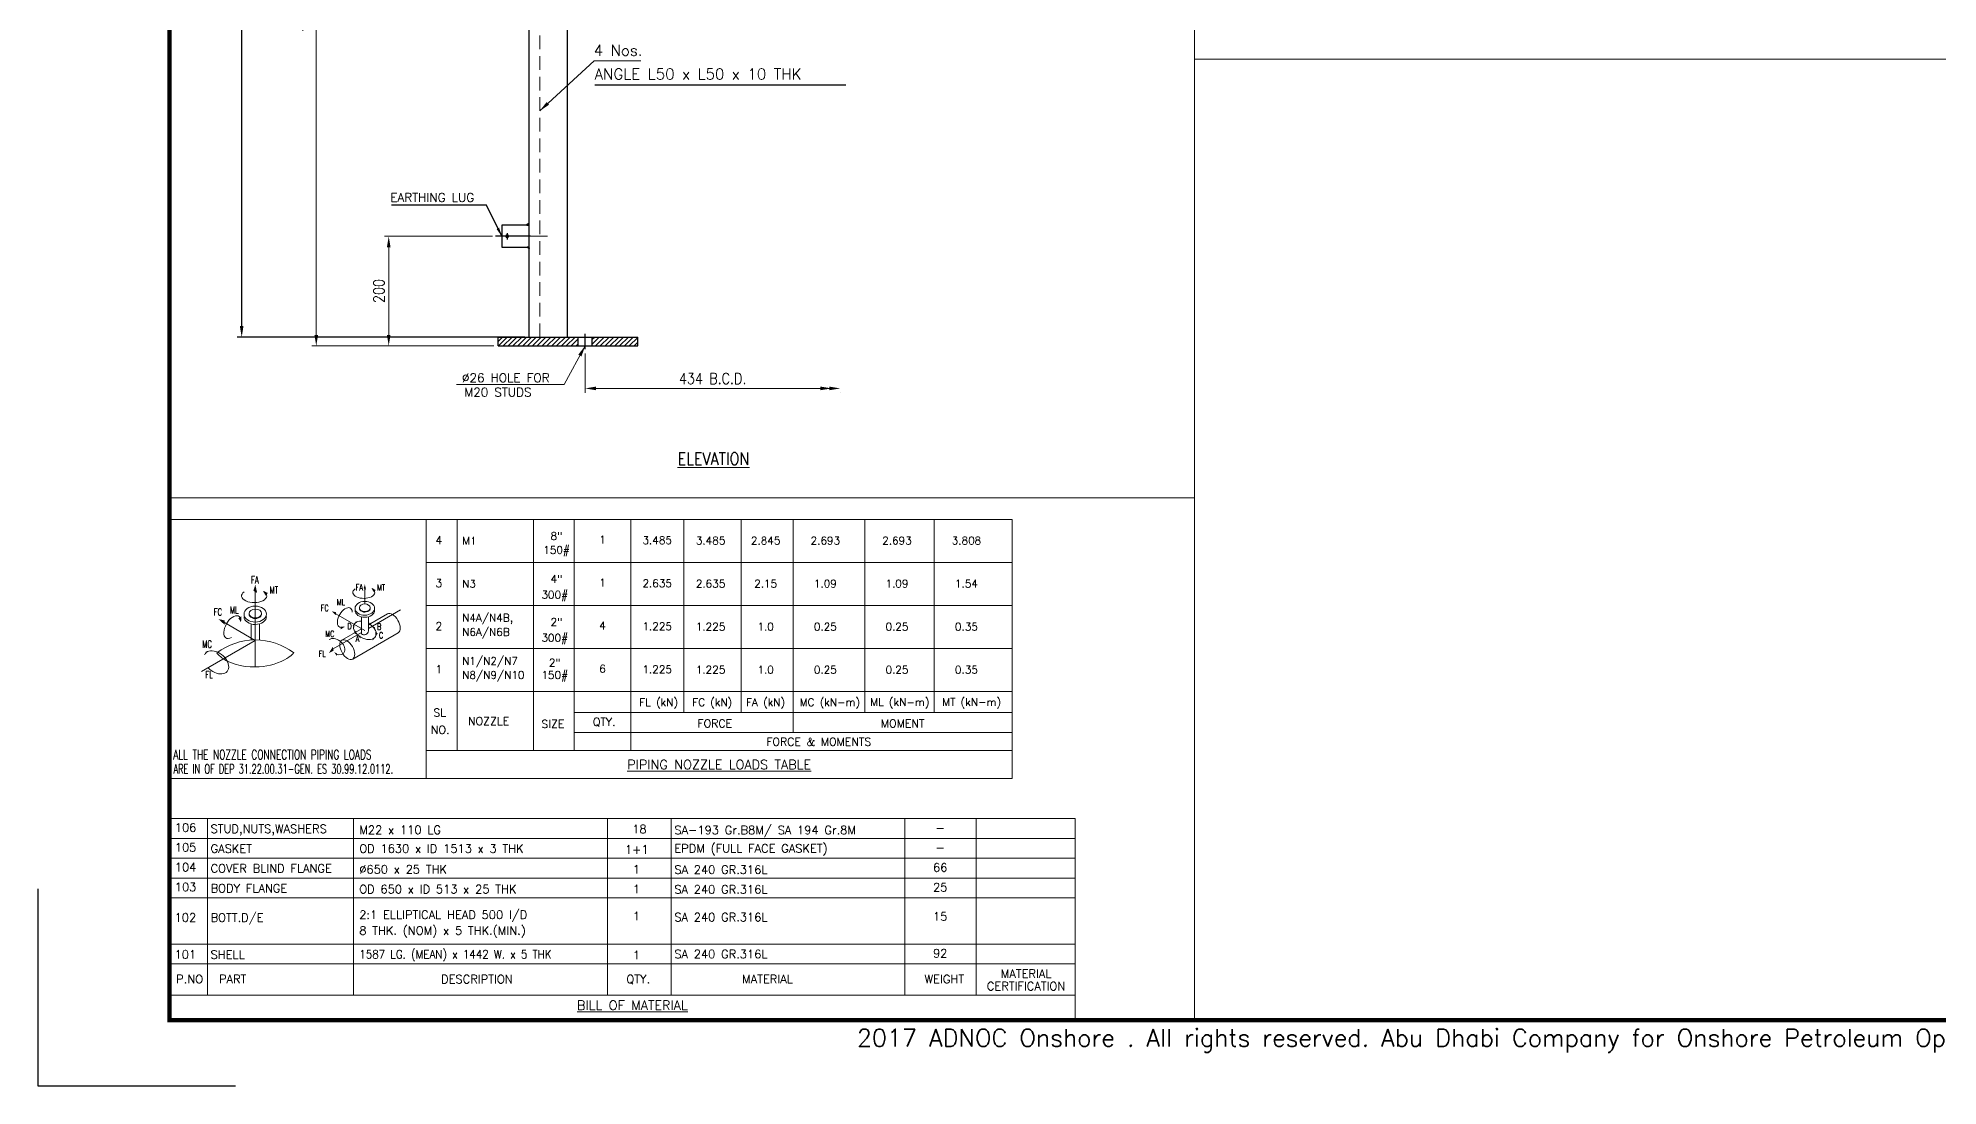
# Model space of a CAD drawing. Header units: inches. Extents: x -31906 to -25178, y -20157 to -15405.
# Drawn here: x -31906 to -28442, y -20157 to -18245 of the extents above; entities that cross this region are included whole.
import ezdxf
from ezdxf.enums import TextEntityAlignment as Align

# ---------------------------------------------------------------- set-up
doc = ezdxf.new("R2010")
doc.units = ezdxf.units.IN
doc.header["$LTSCALE"] = 200
doc.header["$MEASUREMENT"] = 0
for name, pattern in [('CENTER', [2, 1.25, -0.25, 0.25, -0.25]), ('CENTER2', [1.125, 0.75, -0.125, 0.125, -0.125]), ('DASHED2', [0.375, 0.25, -0.125]), ('G-CENTER', [13.5, 7.5, -2, 2, -2])]:
    doc.linetypes.add(name, pattern=pattern)
for name, color, linetype, lineweight in [('2 (DASH.)', 4, 'DASHED2', 13), ('AM_5', 3, 'Continuous', 15), ('OBJECT', 7, 'Continuous', 18)]:
    doc.layers.add(name, color=color, linetype=linetype, lineweight=lineweight)
for name, color, linetype in [('BORDER1', 3, 'Continuous'), ('BORDER2', 7, 'Continuous'), ('CENTRE', 1, 'CENTER2'), ('DIM', 1, 'Continuous'), ('DIMENSION', 8, 'Continuous'), ('EQPT', 6, 'Continuous'), ('hatch', 120, 'Continuous'), ('MIS', 7, 'Continuous'), ('OBJ', 7, 'Continuous'), ('text', 3, 'Continuous'), ('WELDSYM', 7, 'Continuous')]:
    doc.layers.add(name, color=color, linetype=linetype)
doc.styles.add('ROMANC', font='ROMANC', dxfattribs={"height": 5})
doc.styles.add('ROMAND', font='romand.shx', dxfattribs={"width": 0.8})
doc.styles.add('ROMANS', font='romans.shx', dxfattribs={"width": 0.85})
doc.styles.add('ROMANT', font='romant.shx')
doc.styles.add('RS', font='ROMANS.shx', dxfattribs={"width": 0.8})
doc.styles.get("Standard").update_dxf_attribs({"font": 'romans.shx'})
doc.dimstyles.new('A&A', dxfattribs={"dimscale": 8, "dimtxt": 2, "dimasz": 2, "dimexe": 0.7, "dimexo": 0.7, "dimgap": 0.7, "dimtad": 1, "dimzin": 12, "dimdsep": 46, "dimtxsty": 'ROMANS', "dimcen": 0.7, "dimclrd": 8, "dimclre": 8, "dimclrt": 3, "dimazin": 3, "dimtfac": 1, "dimtmove": 0, "dimatfit": 3, "dimfxl": 0.7, "dimarcsym": 0})
doc.dimstyles.new('VEP-8', dxfattribs={"dimscale": 8, "dimtxt": 2.5, "dimasz": 2.5, "dimexe": 1, "dimexo": 1, "dimgap": 1, "dimtad": 1, "dimdec": 1, "dimlfac": -1, "dimzin": 9, "dimdsep": 46, "dimtxsty": 'ROMANS', "dimcen": 0, "dimclrd": 256, "dimclre": 256, "dimclrt": 3, "dimadec": 0, "dimazin": 2, "dimtfac": 1, "dimtdec": 1, "dimtmove": 0, "dimatfit": 3, "dimfxl": 1, "dimlwd": -1, "dimlwe": -1, "dimarcsym": 1})
doc.dimstyles.new('VEP-8$0', dxfattribs={"dimscale": 8, "dimtxt": 2.5, "dimasz": 2.5, "dimexe": 1, "dimexo": 1, "dimgap": 1, "dimtad": 1, "dimdec": 1, "dimlfac": -1, "dimzin": 9, "dimdsep": 46, "dimtxsty": 'ROMANS', "dimcen": 0, "dimclrd": 256, "dimclre": 256, "dimclrt": 3, "dimadec": 0, "dimazin": 2, "dimtfac": 1, "dimtdec": 1, "dimtmove": 0, "dimatfit": 3, "dimfxl": 1, "dimlwd": -1, "dimlwe": -1, "dimarcsym": 1})

# ---------------------------------------------------------------- blocks, each defined once
blk = doc.blocks.new('0')
at = {"layer": 'BORDER1', "color": 154, "true_color": 0x1859a9, "const_width": 1}
blk.add_lwpolyline([(0, 564), (796, 564), (796, 0), (0, 0)], close=True, dxfattribs=at)
at = {"layer": 'BORDER2'}
blk.add_lwpolyline([(15, -15), (-30, -15), (-30, 30)], dxfattribs=at)
at = {"layer": 'BORDER2', "color": 154, "true_color": 0x1859a9, "style": 'ROMANS'}
blk.add_text('2017 ADNOC Onshore . All rights reserved. Abu Dhabi Company for Onshore Petroleum Operations Ltd. Restricted Circulation', height=4, dxfattribs=at).set_placement((328, -2), align=Align.TOP_CENTER)
at = {"layer": 'BORDER2', "flags": 8}
for tag, height, style, p in [('REV-A', 2.7, 'ROMANS', (662.76, 118.68)), ('RE-A', 7, 'ROMANT', (745.34, 6.15))]:
    blk.add_attdef(tag, text='', height=height, dxfattribs=dict(at, style=style)).set_placement(p, align=Align.CENTER)
at = {"layer": 'BORDER2', "style": 'ROMANS', "width": 4.59626}
blk.add_attdef('DATE-A', text='', height=2.7, dxfattribs=at).set_placement((668.47, 118.68), (681.47, 118.68), align=Align.FIT)
at = {"layer": 'BORDER2'}
for tag, height, style, p in [('DRN-A', 2.7, 'ROMANS', (689.55, 118.68)), ('CHD-A', 2.7, 'ROMANS', (701.61, 118.68)), ('APD-A', 2.7, 'ROMANS', (713.32, 118.68)), ('CONS_CONT_VEND', 3.5, 'ROMANC', (726, 61.94))]:
    blk.add_attdef(tag, text='', height=height, dxfattribs=dict(at, style=style)).set_placement(p, align=Align.CENTER)
at = {"layer": 'BORDER2', "style": 'ROMANS', "width": 0.8}
for tag, p, height in [('1:X', (670.77, 103.49), 3), ('LOC', (709.61, 103.49), 3), ('PROJ_NO', (774.84, 103.49), 3), ('CONS_DRG_NO', (681.74, 53.26), 2.5)]:
    blk.add_attdef(tag, p, '', height=height, dxfattribs=at)
at = {"layer": 'BORDER2', "lineweight": 30, "width": 0.8, "flags": 104}
blk.add_attdef('COMMENTS-A', text='', height=2.2, dxfattribs=at).set_placement((720.55, 120.5), align=Align.MIDDLE_LEFT)
at = {"layer": 'BORDER2', "style": 'ROMANS', "width": 0.8}
for tag, p in [('PROJECT_TITLE_1', (726, 45.91)), ('PROJECT_TITLE_2', (726, 40.58))]:
    blk.add_attdef(tag, text='', height=3.5, dxfattribs=at).set_placement(p, align=Align.MIDDLE)
at = {"layer": 'BORDER2', "style": 'ROMANT', "width": 0.8}
for tag, p in [('DRG_TITLE_1', (726, 29.73)), ('DRG_TITLE_2', (726, 23.03)), ('DRG_TITLE_3', (726, 16.33))]:
    blk.add_attdef(tag, text='', height=4, dxfattribs=at).set_placement(p, align=Align.CENTER)
at = {"layer": 'BORDER2', "style": 'ROMANT'}
for tag, p in [('AR', (668.95, 6.15)), ('PA', (683.03, 6.15)), ('DC', (697.09, 6.15)), ('TS', (775.94, 6.15))]:
    blk.add_attdef(tag, p, '', height=7, dxfattribs=at)
for tag, p in [('SRNO', (736.79, 6.15)), ('SH', (771.83, 6.2))]:
    blk.add_attdef(tag, text='', height=7, dxfattribs=at).set_placement(p, align=Align.RIGHT)
at = {"layer": 'BORDER2', "style": 'ROMANS', "flags": 2}
blk.add_attdef('TB_VERSION', text='', height=2, dxfattribs=at).set_placement((1, -1), align=Align.TOP_LEFT)
blk = doc.blocks.new('A$C18EB0E3A')
at = {"layer": 'hatch'}
h = blk.add_hatch(dxfattribs=at)
h.set_pattern_fill('ANSI37', color=256, scale=1.346848, style=0)
h.set_pattern_definition([(45, (-54713.51038, -28063.43603), (-0.11904566845, 0.11904566845), []), (135, (-54713.51038, -28063.43603), (-0.11904566845, -0.11904566845), [])])
h.paths.add_polyline_path([(5.1, 20.1), (0, 20.1), (0, 24.2)])
h = blk.add_hatch(dxfattribs=at)
h.set_pattern_fill('ANSI37', color=256, scale=0.942794, style=0)
h.set_pattern_definition([(45, (-38299.45727, -19650.38775), (-0.0833319679, 0.0833319679), []), (135, (-38299.45727, -19650.38775), (-0.0833319679, -0.0833319679), [])])
h.paths.add_polyline_path([(3.6, -19.9), (0, -19.9), (0, -22.8)])
for p, q in [((0, 20.1), (50, 20.1)), ((40, 5.7), (40, -5.6)), ((50, 20.1), (50, -19.9)), ((50, -19.9), (0, -19.9))]:
    blk.add_line(p, q)
at = {"layer": 'CENTRE', "ltscale": 500}
blk.add_line((-2.8, 0), (61.1, 0), dxfattribs=at)
at = {"layer": 'EQPT'}
for p, q in [((0, 24.2), (5.1, 20.1)), ((0, -22.8), (3.6, -19.9))]:
    blk.add_line(p, q, dxfattribs=at)
at = {"layer": 'text'}
blk.add_circle((40, 0), 2.5, dxfattribs=at)
blk = doc.blocks.new('*D113')
at = {"layer": 'AM_5', "color": 8, "transparency": 16777216}
for p, q in [((-31077.8, -18606.3), (-31274.9, -18606.3)), ((-31266.9, -18626.3), (-31266.9, -18786.3)), ((-31075.5, -18806.3), (-31274.9, -18806.3))]:
    blk.add_line(p, q, dxfattribs=at)
for points in [[(-31263.6, -18626.3), (-31270.2, -18626.3), (-31266.9, -18606.3)], [(-31270.2, -18786.3), (-31263.6, -18786.3), (-31266.9, -18806.3)]]:
    blk.add_solid(points, dxfattribs=at)
at = {"layer": 'Defpoints', "color": 0, "transparency": 16777216}
for p in [(-31069.8, -18606.3), (-31266.9, -18806.3), (-31067.5, -18806.3)]:
    blk.add_point(p, dxfattribs=at)
at = {"layer": 'AM_5', "color": 3, "transparency": 16777216, "insert": (-31284.9, -18706.3), "char_height": 20, "attachment_point": 5, "rotation": 90, "style": 'ROMANS'}
blk.add_mtext('200', dxfattribs=at)
blk = doc.blocks.new('*D114')
at = {"layer": 'AM_5', "color": 8, "transparency": 16777216}
for p, q in [((-30908.7, -18820.5), (-30908.7, -18891.9)), ((-30888.7, -18883.9), (-30463.6, -18883.9)), ((-30443.6, -18891.9), (-30443.6, -18891.9))]:
    blk.add_line(p, q, dxfattribs=at)
for points in [[(-30888.7, -18880.6), (-30888.7, -18887.3), (-30908.7, -18883.9)], [(-30463.6, -18887.3), (-30463.6, -18880.6), (-30443.6, -18883.9)]]:
    blk.add_solid(points, dxfattribs=at)
at = {"layer": 'Defpoints', "color": 0, "transparency": 16777216}
for p in [(-30908.7, -18812.5), (-30443.6, -18883.9), (-30443.6, -18883.9)]:
    blk.add_point(p, dxfattribs=at)
at = {"layer": 'AM_5', "color": 3, "transparency": 16777216, "insert": (-30676.2, -18865.9), "char_height": 20, "attachment_point": 5, "style": 'ROMANS'}
blk.add_mtext('434 B.C.D.', dxfattribs=at)
blk = doc.blocks.new('*D116')
at = {"layer": 'AM_5', "color": 8, "transparency": 16777216}
for p, q in [((-30944.2, -17606.3), (-31407, -17606.3)), ((-31399, -17626.3), (-31399, -18786.3)), ((-31075.5, -18806.3), (-31407, -18806.3))]:
    blk.add_line(p, q, dxfattribs=at)
for points in [[(-31395.7, -17626.3), (-31402.4, -17626.3), (-31399, -17606.3)], [(-31402.4, -18786.3), (-31395.7, -18786.3), (-31399, -18806.3)]]:
    blk.add_solid(points, dxfattribs=at)
at = {"layer": 'Defpoints', "color": 0, "transparency": 16777216}
for p in [(-30936.2, -17606.3), (-31399, -18806.3), (-31067.5, -18806.3)]:
    blk.add_point(p, dxfattribs=at)
at = {"layer": 'AM_5', "color": 3, "transparency": 16777216, "insert": (-31417, -18206.3), "char_height": 20, "attachment_point": 5, "rotation": 90, "style": 'ROMANS'}
blk.add_mtext('1200', dxfattribs=at)
blk = doc.blocks.new('*D123')
at = {"layer": 'Defpoints', "color": 0, "transparency": 16777216}
for p in [(-31535, -17351.8), (-30941.2, -17351.8), (-31010.9, -18790.3)]:
    blk.add_point(p, dxfattribs=at)
at = {"layer": 'DIMENSION', "transparency": 16777216}
for p, q in [((-30949.2, -17351.8), (-31543, -17351.8)), ((-31535, -18770.3), (-31535, -17371.8)), ((-31018.9, -18790.3), (-31543, -18790.3))]:
    blk.add_line(p, q, dxfattribs=at)
for points in [[(-31531.7, -17371.8), (-31538.3, -17371.8), (-31535, -17351.8)], [(-31538.3, -18770.3), (-31531.7, -18770.3), (-31535, -18790.3)]]:
    blk.add_solid(points, dxfattribs=at)
at = {"layer": 'DIMENSION', "color": 3, "transparency": 16777216, "insert": (-31553, -18071), "char_height": 20, "attachment_point": 5, "rotation": 90, "style": 'ROMANS'}
blk.add_mtext('1438.5', dxfattribs=at)

msp = doc.modelspace()

# ---------------------------------------------------------------- hatches: boundary and pattern name
at = {"layer": 'hatch'}
h = msp.add_hatch(dxfattribs=at)
h.set_pattern_fill('ANSI31', color=256, scale=50)
h.set_pattern_definition([(45, (-35985.343, -19102.104), (-4.4194174, 4.4194174), [])])
h.paths.add_polyline_path([(-30921.73, -18806.3), (-30921.73, -18790.3), (-31067.45, -18790.3), (-31067.45, -18806.3)])
h.paths.add_polyline_path([(-30895.73, -18790.3), (-30895.73, -18806.3), (-30812.9, -18806.3), (-30812.9, -18790.3)])

# ---------------------------------------------------------------- linework, layer by layer
for p, q in [((-30941.23, -17306.3), (-30941.23, -18790.3)), ((-31010.89, -18790.3), (-31010.89, -17421.44)), ((-31067.45, -18806.3), (-31067.45, -18790.3)), ((-31067.45, -18790.3), (-30812.9, -18790.3)), ((-31067.45, -18806.3), (-30812.9, -18806.3)), ((-30921.73, -18806.3), (-30921.73, -18790.3)), ((-30895.73, -18806.3), (-30895.73, -18790.3)), ((-30812.9, -18806.3), (-30812.9, -18790.3))]:
    msp.add_line(p, q)
at = {"color": 1, "linetype": 'G-CENTER', "lineweight": 15, "ltscale": 0.5}
msp.add_line((-31057.16, -18606.36), (-30977.57, -18606.36), dxfattribs=at)
at = {"layer": '2 (DASH.)', "ltscale": 0.5}
msp.add_line((-30991.47, -18790.3), (-30991.47, -17402.02), dxfattribs=at)
at = {"layer": 'CENTRE', "linetype": 'CENTER', "ltscale": 8}
msp.add_line((-30908.73, -18812.46), (-30908.73, -18784.14), dxfattribs=at)
at = {"layer": 'DIM', "color": 252, "lineweight": 15}
for p, q in [((-31666.43, -19704.97, -0.72), (-30015.49, -19704.97, -2.16)), ((-31666.45, -19741.08, -0.72), (-30015.49, -19741.08, -2.16)), ((-31666.46, -19777.19, -0.72), (-30015.49, -19777.19, -2.16)), ((-31666.47, -19813.3, -0.72), (-30015.49, -19813.3, -2.16)), ((-31666.49, -19897.63, -0.72), (-30015.49, -19897.63, -2.16))]:
    msp.add_line(p, q, dxfattribs=at)
at = {"layer": 'DIMENSION'}
msp.add_line((-30891.04, -18330.27), (-30433.16, -18330.27), dxfattribs=at)
at = {"layer": 'DIMENSION', "color": 252, "lineweight": 15}
for p, q in [((-31510.17, -19254.97, 32.26), (-31510.17, -19392.02, 32.26)), ((-31310.37, -19277.12, 18.4), (-31310.37, -19246.2, 18.4)), ((-31363.05, -19295.07, 18.4), (-31310.37, -19325.49, 18.4)), ((-31303.91, -19321.76, 18.4), (-31245.29, -19287.91, 18.4)), ((-31566.13, -19311.24, 32.26), (-31510.17, -19343.55, 32.26)), ((-31368.03, -19358.78, 18.4), (-31316.84, -19329.22, 18.4)), ((-31510.17, -19343.55, 32.26), (-31608.3, -19400.18, 32.26))]:
    msp.add_line(p, q, dxfattribs=at)
for centre, major_axis, ratio, start_param, end_param in [((-31512.34, -19262.35, 32.26), (-22.92, 0), 0.542969, -0.6508421, 3.8370567), ((-31312.26, -19256.18, 18.4), (-19.9, 0), 0.542969, -0.6508421, 3.8370567), ((-31551.93, -19319.44, 32.26), (-11.46, -19.85), 0.542969, 2.4907506, 6.9786494), ((-31310.37, -19325.49, 18.4), (-19.45, 11.23), 0.6379394, -0.900792, 4.7481778), ((-31581.48, -19383.76, 22.85), (-19.97, 16.44), 0.6715952, 7.6399143, 12.4171755), ((-31362.67, -19355.02, 11.84), (-13.92, 11.46), 0.6715952, 8.3074851, 12.4171755)]:
    msp.add_ellipse(centre, major_axis=major_axis, ratio=ratio, start_param=start_param, end_param=end_param, dxfattribs=at)
at = {"layer": 'DIMENSION', "color": 252, "lineweight": 15, "extrusion": (0, 0, -1)}
msp.add_ellipse((-31346.97, -19301.9, 11.7), major_axis=(9.95, 17.23), ratio=0.542969, start_param=2.4907506, end_param=6.9786494, dxfattribs=at)
at = {"layer": 'DIMENSION', "color": 252, "lineweight": 15}
for points in [[(-31510.17, -19241.93, 32.26), (-31513.61, -19253.18, 32.26), (-31506.73, -19257.16, 32.26)], [(-31491.05, -19262.14, 32.26), (-31487.26, -19257.13, 32.26), (-31496.55, -19253.33, 32.26)], [(-31310.37, -19241.32, 18.4), (-31312.61, -19248.65, 18.4), (-31308.14, -19251.24, 18.4)], [(-31293.78, -19255.99, 18.4), (-31290.49, -19251.65, 18.4), (-31298.55, -19248.35, 18.4)], [(-31371.05, -19290.46, 18.4), (-31363.05, -19292.31, 18.4), (-31363.05, -19297.84, 18.4)], [(-31577.6, -19304.62, 32.26), (-31566.13, -19307.27, 32.26), (-31566.13, -19315.21, 32.26)], [(-31541.04, -19302.99, 32.26), (-31535.71, -19299.9, 32.26), (-31536.09, -19310.96, 32.26)], [(-31354.74, -19318.31, 11.7), (-31354.75, -19323.65, 11.7), (-31346.61, -19318.57, 11.7)], [(-31332.65, -19315.87, 18.4), (-31329.85, -19319.97, 18.4), (-31329.83, -19314.26, 18.4)], [(-31325.88, -19307.34, 18.4), (-31325.73, -19311.47, 18.4), (-31329.83, -19314.26, 18.4)], [(-31328.9, -19331.2, 18.4), (-31327.93, -19325.3, 18.4), (-31323.75, -19333.31, 18.4)], [(-31302.02, -19315.61, 18.4), (-31301.19, -19310.55, 18.4), (-31296.86, -19317.73, 18.4)], [(-31291.71, -19319.85, 18.4), (-31292.27, -19325.51, 18.4), (-31296.86, -19317.73, 18.4)], [(-31291.51, -19328.01, 18.4), (-31286.83, -19330.65, 18.4), (-31290.92, -19336.72, 18.4)], [(-31599.68, -19363.13, 22.85), (-31599.51, -19367.88, 22.85), (-31604.23, -19371.1, 22.85)], [(-31376.16, -19366.9, 18.4), (-31367.14, -19362.11, 18.4), (-31368.92, -19355.45, 18.4)], [(-31361.24, -19367.34, 11.84), (-31361.07, -19372.58, 11.84), (-31366.39, -19365.22, 11.84)], [(-31318.59, -19335.43, 18.4), (-31318.43, -19340.67, 18.4), (-31323.75, -19333.31, 18.4)], [(-31296.22, -19339.65, 18.4), (-31295.85, -19344.06, 18.4), (-31290.92, -19336.72, 18.4)]]:
    msp.add_solid(points, dxfattribs=at)
at = {"layer": 'MIS', "color": 1, "linetype": 'Continuous', "lineweight": 15}
for p, q in [((-31664.39, -19595.86, 3.58), (-31664.39, -19122.88, 3.58)), ((-31664.39, -19122.88, 4.5), (-30130.12, -19122.88, 4.42)), ((-31198.82, -19122.88, 15.27), (-31198.83, -19595.86, 15.27)), ((-31142.06, -19544.68, 4.47), (-31142.06, -19122.88, 4.47)), ((-31002.79, -19544.68, 4.47), (-31002.79, -19122.88, 4.47)), ((-30928.72, -19544.68, 4.47), (-30928.72, -19122.88, 4.47)), ((-30825.28, -19544.68, 4.47), (-30825.28, -19122.88, 4.47)), ((-30728.99, -19475.11, 4.47), (-30728.99, -19122.88, 4.47)), ((-30624.17, -19475.11, 4.47), (-30624.17, -19122.88, 4.47)), ((-30529.45, -19511.81, 4.44), (-30529.45, -19122.88, 4.44)), ((-30398.86, -19475.11, 4.44), (-30398.86, -19122.88, 4.44)), ((-30272.17, -19475.11, 4.44), (-30272.17, -19122.88, 4.44)), ((-30130.18, -19122.88, 44.53), (-30130.18, -19595.86, 7.33)), ((-30928.72, -19475.11, 4.47), (-30130.18, -19475.11, 4.42)), ((-30928.72, -19511.81, 4.47), (-30130.18, -19511.81, 4.42)), ((-31198.83, -19544.68, 4.47), (-30130.18, -19544.68, 4.42)), ((-31666.42, -20036.64), (-31666.42, -19668.86, -1.2)), ((-31666.42, -19668.86, -0.72), (-30015.49, -19668.86, -2.16)), ((-31597.09, -19668.86, -1.22), (-31597.09, -19990.89, 0)), ((-31330.84, -19668.86, -1.22), (-31330.84, -19990.89, 0)), ((-30867.8, -19668.86, -9.02), (-30867.8, -19990.89, -7.8)), ((-30751.71, -19668.86, -9.02), (-30751.71, -19990.89, -7.8)), ((-30325.58, -19668.86, 5.15), (-30325.58, -19990.89, 6.37)), ((-30195.78, -19668.86, -2.3), (-30195.78, -19990.89, -1.08)), ((-30015.49, -19668.86, -2.28), (-30015.49, -20036.64, -1.08)), ((-31666.5, -19933.91, -0.72), (-30015.49, -19933.91, -2.16)), ((-31666.51, -19990.89, 0.36), (-30015.49, -19990.89, -1.08)), ((-31666.51, -19990.89, 0.36), (-30015.49, -19990.89, -1.08))]:
    msp.add_line(p, q, dxfattribs=at)
at = {"layer": 'OBJ', "color": 4, "lineweight": 15}
for p, q in [((-31328.24, -19289.07, 18.4), (-31328.26, -19285.2, 18.4)), ((-31292.66, -19288.87, 18.4), (-31292.69, -19285, 18.4)), ((-31517.56, -19313.67, 32.26), (-31517.55, -19315.58, 32.26)), ((-31316.85, -19300.72, 18.4), (-31316.84, -19302.37, 18.4))]:
    msp.add_line(p, q, dxfattribs=at)
at = {"layer": 'OBJ', "lineweight": 15, "ltscale": 0.5}
for p, q in [((-31303.91, -19315.19, 18.4), (-31269.43, -19295.28, 18.4)), ((-31517.55, -19315.58, 32.26), (-31517.55, -19343.11, 32.26)), ((-31502.65, -19315.37, 32.26), (-31502.65, -19343.12, 32.26)), ((-31352.53, -19343.25, 18.4), (-31316.84, -19322.65, 18.4)), ((-31332.63, -19377.72, 18.4), (-31249.53, -19329.74, 18.4)), ((-31316.84, -19302.37, 18.4), (-31316.84, -19331.78, 18.4)), ((-31303.91, -19302.19, 18.4), (-31303.91, -19326.28, 18.4))]:
    msp.add_line(p, q, dxfattribs=at)
for centre, radius, start, end in [((-31311.79, -19325.69, 18.4), 7.9, 230.34384, 355.73517), ((-31510.17, -19458.58, 32.26), 115.7, 90.57431, 127.2588), ((-31510.17, -19458.58, 32.26), 115.7, 52.67568, 90)]:
    msp.add_arc(centre, radius, start, end, dxfattribs=at)
at = {"layer": 'OBJ', "color": 4, "lineweight": 15, "extrusion": (0, 0, -1)}
for centre, major_axis in [((-31510.21, -19295.67, 32.26), (20.49, 0.12)), ((-31510.22, -19294.56, 32.26), (11.43, 0.07)), ((-31310.47, -19285.1, 18.4), (17.79, 0.1)), ((-31310.48, -19284.13, 18.4), (9.92, 0.06))]:
    msp.add_ellipse(centre, major_axis=major_axis, ratio=0.7071068, dxfattribs=at)
for centre, major_axis, start_param, end_param in [((-31510.21, -19295.67, 32.26), (11.43, 0.07), -0.0690166, 3.2106092), ((-31310.45, -19288.97, 18.4), (-17.79, -0.1), 3.1415927, 6.2831853), ((-31310.47, -19285.1, 18.4), (9.92, 0.06), -0.0690166, 3.2106092), ((-31510.19, -19300.13, 32.26), (-20.49, -0.12), 3.1415927, 6.2831853)]:
    msp.add_ellipse(centre, major_axis=major_axis, ratio=0.7071068, start_param=start_param, end_param=end_param, dxfattribs=at)
at = {"layer": 'OBJ', "lineweight": 15, "ltscale": 0.5}
msp.add_ellipse((-31259.48, -19312.51, 18.4), major_axis=(-9.95, 17.23), ratio=0.542969, start_param=3.1415927, end_param=6.2831853, dxfattribs=at)
msp.add_ellipse((-31342.58, -19360.49, 18.4), major_axis=(-9.95, 17.23), ratio=0.542969, dxfattribs=at)
msp.add_open_spline([(-31580.21, -19366.49, 32.26), (-31579.37, -19367.49, 32.26), (-31562.83, -19386.01, 32.26), (-31514.51, -19396.93, 32.26), (-31466.97, -19386.43, 32.26), (-31445.25, -19372.29, 32.26), (-31440.48, -19367.1, 32.26), (-31440.02, -19366.57, 32.26)], degree=3, knots=[0, 0, 0, 0, 1.0665147, 20.3193304, 35.1210217, 40.2939211, 40.8700526, 40.8700526, 40.8700526, 40.8700526], dxfattribs=at)
at = {"layer": 'OBJECT', "color": 252, "lineweight": 15}
for p, q in [((-29797.69, -15524.33, -3.03), (-29797.69, -20036.64, 0.88)), ((-28400.34, -18283.16, -116.81), (-29797.69, -18283.16, -118.53)), ((-29798.13, -19083.5, 0.02), (-31666.87, -19083.5)), ((-31198.83, -19201.44, 15.29), (-30130.15, -19201.44, 16.21)), ((-31198.83, -19280.01, 4.47), (-30130.12, -19280, 4.42)), ((-31198.83, -19358.57, 15.29), (-30130.15, -19358.56, 16.21)), ((-31198.83, -19437.12, 4.47), (-30130.12, -19437.13, 4.42)), ((-29797.68, -20036.31, -108.44), (-28400.37, -20036.64))]:
    msp.add_line(p, q, dxfattribs=at)
at = {"layer": 'text', "color": 1, "lineweight": 15}
msp.add_line((-31664.39, -19595.86, 7.33), (-30130.18, -19595.86, 7.33), dxfattribs=at)
at = {"layer": 'WELDSYM', "color": 4, "lineweight": 15, "ltscale": 0.5}
for p, q in [((-31502.65, -19315.37, 32.26), (-31502.66, -19313.59, 32.26)), ((-31303.91, -19302.19, 18.4), (-31303.92, -19300.65, 18.4))]:
    msp.add_line(p, q, dxfattribs=at)

# ---------------------------------------------------------------- block references
at = {"xscale": -1}
msp.add_blockref('A$C18EB0E3A', (-31010.89, -18606.36), dxfattribs=at)
at = {"layer": 'BORDER1', "xscale": 8.00000000000013, "yscale": 8.00000000000013, "zscale": 8.00000000000013}
msp.add_blockref('0', (-31666.42, -20036.64), dxfattribs=at)

# ---------------------------------------------------------------- texts
at = {"layer": 'DIMENSION', "color": 3, "style": 'ROMANS'}
for s, height, p in [('4 Nos.', 20, (-30893.23, -18277.21)), ('ANGLE L50 x L50 x 10 THK', 20, (-30891.39, -18320.35)), ('EARTHING LUG', 16, (-31263.99, -18543.63)), ('%%C26 HOLE FOR', 16, (-31133.37, -18872.59)), ('M20 STUDS', 16, (-31129.26, -18898.79))]:
    msp.add_text(s, height=height, dxfattribs=at).set_placement(p)
at = {"layer": 'OBJECT', "color": 3, "lineweight": 15, "style": 'RS'}
for s, height, p in [('4', 14.59, (-31175.47, -19160.65, 13.64)), ('8"', 13.958, (-30960.84, -19153.12, 9.17)), ('1', 13.96, (-30877.01, -19159.69, -4.28)), ('3.485', 13.958, (-30777.37, -19160.88, 5.68)), ('3.485', 13.958, (-30680.05, -19161.49, -12.42)), ('2.845', 13.958, (-30579.57, -19161.49, -12.42)), ('2.693', 13.958, (-30470.7, -19161.49, -12.44)), ('2.693', 13.958, (-30340.11, -19161.49, -12.44)), ('3.808', 13.958, (-30213.43, -19161.49, -12.44)), ('150#', 13.958, (-30960.84, -19179.65, 9.17)), ('4"', 13.958, (-30960.84, -19231.68, 20.91)), ('3', 14.59, (-31175.47, -19239.21, 25.39)), ('300#', 13.958, (-30964.21, -19261.37, 32.67)), ('1', 13.96, (-30877.01, -19238.25, 7.47)), ('2.635', 13.958, (-30777.37, -19239.44, 17.43)), ('2.635', 13.958, (-30680.05, -19240.06, -0.67)), ('2.15', 13.958, (-30579.57, -19240.06, -0.67)), ('1.09', 13.958, (-30470.7, -19240.06, -0.7)), ('1.09', 13.958, (-30340.11, -19240.06, -0.7)), ('1.54', 13.958, (-30213.42, -19240.06, -0.7)), ('2', 14.59, (-31175.46, -19317.77, 14.3)), ('300#', 13.958, (-30964.2, -19339.93, 21.58)), ('2"', 13.958, (-30960.83, -19310.24, 9.82)), ('4', 13.96, (-30877, -19316.81, -3.62)), ('1.225', 13.958, (-30777.36, -19318, 6.34)), ('1.225', 13.958, (-30680.04, -19318.62, -11.76)), ('1.0', 13.958, (-30579.56, -19318.62, -11.76)), ('0.25', 13.958, (-30470.69, -19318.62, -11.79)), ('0.25', 13.958, (-30340.1, -19318.62, -11.79)), ('0.35', 13.958, (-30213.42, -19318.62, -11.79)), ('1', 14.59, (-31175.46, -19396.33, 26.06)), ('150#', 13.958, (-30964.2, -19407.81, 21.58)), ('2"', 13.958, (-30964.2, -19384.2, 21.58)), ('6', 13.96, (-30877, -19395.37, 8.14)), ('1.225', 13.958, (-30777.36, -19396.56, 18.1)), ('1.225', 13.958, (-30680.04, -19397.18)), ('1.0', 13.958, (-30579.56, -19397.18)), ('0.25', 13.958, (-30470.69, -19397.18, -0.03)), ('0.25', 13.958, (-30340.1, -19397.18, -0.03)), ('0.35', 13.958, (-30213.41, -19397.18, -0.03)), ('FL (kN)', 13.958, (-30774.63, -19457.48, 4.47)), ('FC (kN)', 13.958, (-30676.97, -19457.48, 4.47)), ('FA (kN)', 13.958, (-30579.69, -19457.48, 4.47)), ('MC (kN-m)', 13.958, (-30462.45, -19457.48, 4.44)), ('ML (kN-m)', 13.958, (-30334.93, -19457.26, 4.44)), ('MT (kN-m)', 13.958, (-30203.94, -19457.11, 4.44)), (' FORCE', 14.592, (-30677.36, -19495.21, 4.47)), (' MOMENT ', 14.592, (-30329.81, -19495.21, 4.44)), ('-', 15.31, (-30261.3, -19685.74, -2.9)), ('-', 15.31, (-30261.3, -19721.85, -2.9)), ('66', 15.307, (-30261.3, -19757.96, -2.9)), ('25', 15.307, (-30261.3, -19794.07, -2.9)), ('15', 15.307, (-30261.3, -19847.32, -2.9)), ('92', 15.307, (-30261.3, -19914.51, -2.9)), ('P.NO', 15.307, (-31629.94, -19961.47, 0)), ('PART', 15.307, (-31551.51, -19961.47, 0)), ('QTY.', 15.307, (-30811.88, -19962.37, -7.8)), ('MATERIAL', 15.307, (-30576.28, -19961.65, -7.8)), ('WEIGHT', 15.307, (-30253.79, -19961.64, -1.82)), ('MATERIAL', 15.307, (-30104.69, -19951.77, -1.08)), ('CERTIFICATION', 15.3074, (-30104.69, -19974.49, -1.08))]:
    msp.add_text(s, height=height, dxfattribs=at).set_placement(p, align=Align.MIDDLE)
for s, height, p in [('M1', 13.958, (-31132.95, -19168.88, -12.42)), ('N3', 13.958, (-31132.95, -19247.44, -0.67)), ('N4A/N4B,', 13.958, (-31133, -19309.44, -11.76)), ('N6A/N6B', 13.958, (-31132.94, -19335.25, -11.76)), ('N1/N2/N7', 13.958, (-31133, -19388)), ('N8/N9/N10', 13.958, (-31132.94, -19413.81)), ('106', 15.307, (-31657.04, -19692.79, -0.79)), ('STUD,NUTS,WASHERS', 15.3074, (-31591.72, -19695.09, -0.79)), ('M22 x 110 LG', 15.3074, (-31320.63, -19696.87, -0.79)), ('18', 15.307, (-30822.94, -19695.52, -16.23)), ('SA-193 Gr.B8M/ SA 194 Gr.8M', 15.3074, (-30746.06, -19697.3, -8.59)), ('EPDM (FULL FACE GASKET)', 15.3074, (-30746.06, -19730.85, -8.59)), ('105', 15.307, (-31657.04, -19728.9, -0.79)), ('GASKET', 15.307, (-31591.72, -19731.2, -0.79)), ('OD 1630 x ID 1513 x 3 THK', 15.3074, (-31320.63, -19731.06, -0.79)), ('1+1', 15.307, (-30836.29, -19732.82, -8.59)), ('104', 15.307, (-31657.04, -19765.01, -0.79)), ('COVER BLIND FLANGE', 15.3074, (-31591.72, -19767.31, -0.79)), ('%%C650 x 25 THK', 15.3074, (-31320.63, -19769.09, -0.79)), ('1', 15.31, (-30821.81, -19768.93, -8.59)), ('SA 240 GR.316L', 15.3074, (-30746.06, -19769.52, -8.59)), ('103', 15.307, (-31657.06, -19801.12, -3.34)), ('BODY FLANGE', 15.3074, (-31591.73, -19803.42, -3.34)), ('OD 650 x ID 513 x 25 THK', 15.3074, (-31320.65, -19805.2, -3.34)), ('1', 15.31, (-30821.82, -19805.04, -11.14)), ('SA 240 GR.316L', 15.3074, (-30746.07, -19805.63, -11.14)), ('102', 15.307, (-31657.38, -19856.82, -1.08)), ('BOTT.D/E', 15.307, (-31591.73, -19857.03, -1.08)), ('2:1 ELLIPTICAL HEAD 500 I/D', 15.3074, (-31320.65, -19851.84, -1.08)), ('1', 15.31, (-30821.82, -19854.34, -8.88)), ('SA 240 GR.316L', 15.3074, (-30746.07, -19856.29, -8.88)), ('8 THK. (NOM) x 5 THK.(MIN.)', 15.3074, (-31320.65, -19880.63, -1.08)), ('101', 15.307, (-31657.38, -19924.23, -1.08)), ('SHELL', 15.307, (-31591.73, -19924.64, -1.08)), ('1', 15.31, (-30821.82, -19925.27, -8.88)), ('SA 240 GR.316L', 15.3074, (-30746.07, -19923.48, -8.88)), ('DESCRIPTION', 15.3074, (-31171.35, -19969.36, 0))]:
    msp.add_text(s, height=height, dxfattribs=at).set_placement(p)
for s, p in [('SL', (-31174, -19482.78, 4.47)), ('NO.', (-31173.03, -19514.13, 4.47)), ('NOZZLE', (-31084.71, -19498.25, 4.47)), ('SIZE', (-30967.41, -19503.4, 4.47)), ('QTY.', (-30874, -19499.65, 4.47)), ('FORCE & MOMENTS ', (-30477.73, -19535.87, 4.47))]:
    msp.add_text(s, height=14.592, dxfattribs=at).set_placement(p, align=Align.CENTER)
for s, width, p in [('ALL THE NOZZLE CONNECTION PIPING LOADS', 0.7, (-31659.82, -19552.07, 8.1)), ('ARE IN OF DEP 31.22.00.31-GEN. ES 30.99.12.0112.', 0.64, (-31659.46, -19578.15, 8.1))]:
    msp.add_text(s, height=17.1406, dxfattribs=dict(at, width=width)).set_placement(p, align=Align.MIDDLE_LEFT)
at = {"layer": 'OBJECT', "color": 3, "lineweight": 15, "style": 'RS', "width": 0.9}
msp.add_text('1587 LG. (MEAN) x 1442 W. x 5 THK', height=15.3074, dxfattribs=at).set_placement((-31320.65, -19923.84, -1.08))
at = {"layer": 'text', "color": 3, "lineweight": 15, "style": 'ROMAND', "width": 0.85}
msp.add_text('%%UELEVATION', height=22.6022, rotation=0.00011, dxfattribs=at).set_placement((-30674.66, -19012.26, -0.41), align=Align.MIDDLE)
at = {"layer": 'text', "lineweight": 15, "style": 'ROMANS', "width": 0.7}
for s, height, p in [('FA', 12.929, (-31510.83, -19233.22, 32.26)), ('MT', 12.929, (-31476.17, -19251.77, 32.26)), ('FA', 11.222, (-31320.68, -19246.8, 18.4)), ('MT', 11.222, (-31280.87, -19246.99, 18.4)), ('FC', 12.929, (-31578.37, -19291.67, 32.26)), ('ML', 12.929, (-31548.38, -19288.06, 32.26)), ('FC', 11.222, (-31383.55, -19284.59, 18.4)), ('ML', 11.222, (-31354.25, -19273.93, 25.1)), ('MC', 11.222, (-31374.28, -19331.83, 18.4)), ('D', 11.22, (-31338.29, -19317.76, 18.4)), ('B', 11.22, (-31284.31, -19318.61, 18.4)), ('C', 11.22, (-31280.86, -19334.41, 18.4)), ('MC', 12.929, (-31598.14, -19350.48, 32.26)), ('FL', 11.222, (-31388.09, -19368.03, 18.4)), ('A', 11.22, (-31324.06, -19340.74, 18.4)), ('FL', 12.929, (-31594.37, -19406.05, 32.26))]:
    msp.add_text(s, height=height, rotation=0.00011, dxfattribs=at).set_placement(p, align=Align.MIDDLE)
at = {"layer": 'text', "color": 3, "lineweight": 15, "style": 'ROMAND'}
msp.add_text('%%uPIPING NOZZLE LOADS TABLE', height=17.0711, rotation=0.00011, dxfattribs=at).set_placement((-30664.32, -19570.32, 4.47), align=Align.MIDDLE_CENTER)
msp.add_text('%%UBILL OF MATERIAL', height=17.0711, rotation=0.00011, dxfattribs=at).set_placement((-30822.58, -20017.9, 0), align=Align.CENTER)

# ---------------------------------------------------------------- dimensions: what is measured, and where the dimension line sits
at = {"layer": 'AM_5'}
for base, p1, picture, middle in [((-31399.03, -18806.3), (-30936.23, -17606.3), '*D116', (-31417.03, -18206.3)), ((-31266.91, -18806.3), (-31069.76, -18606.3), '*D113', (-31284.91, -18706.3))]:
    dim = msp.add_linear_dim(base=base, p1=p1, p2=(-31067.45, -18806.3), angle=90, dimstyle='VEP-8$0', override={"dimclrd": 8, "dimclre": 8}, dxfattribs=at)
    dim.commit()
    dim.dimension.update_dxf_attribs({"geometry": picture, "text_midpoint": middle})
dim = msp.add_linear_dim(base=(-30443.63, -18883.93), p1=(-30908.73, -18812.46), p2=(-30443.63, -18883.93), text='434 B.C.D.', dimstyle='VEP-8$0', override={"dimclrd": 8, "dimclre": 8}, dxfattribs=at)
dim.commit()
dim.dimension.update_dxf_attribs({"geometry": '*D114', "text_midpoint": (-30676.18, -18865.93)})
at = {"layer": 'DIMENSION'}
dim = msp.add_linear_dim(base=(-31534.99, -17351.78), p1=(-31010.89, -18790.3), p2=(-30941.23, -17351.78), angle=90, dimstyle='VEP-8$0', dxfattribs=at)
dim.commit()
dim.dimension.update_dxf_attribs({"geometry": '*D123', "text_midpoint": (-31552.99, -18071.04)})

# ---------------------------------------------------------------- leaders
msp.add_leader([(-31060.89, -18606.3), (-31088.47, -18549.81), (-31261.88, -18549.81)], dimstyle='A&A', override={"dimscale": 8, "dimdec": 0})
at = {"layer": 'AM_5'}
for points in [[(-30991.47, -18377.6), (-30892.52, -18286.07), (-30807.46, -18286.07)], [(-30908.73, -18806.3), (-30946.93, -18876.58), (-31143.39, -18876.58)], [(-30459.63, -18883.93), (-30515.24, -18883.93)]]:
    msp.add_leader(points, dimstyle='VEP-8', override={"dimclrd": 8, "dimclre": 8}, dxfattribs=at)

doc.saveas('drawing.dxf')
